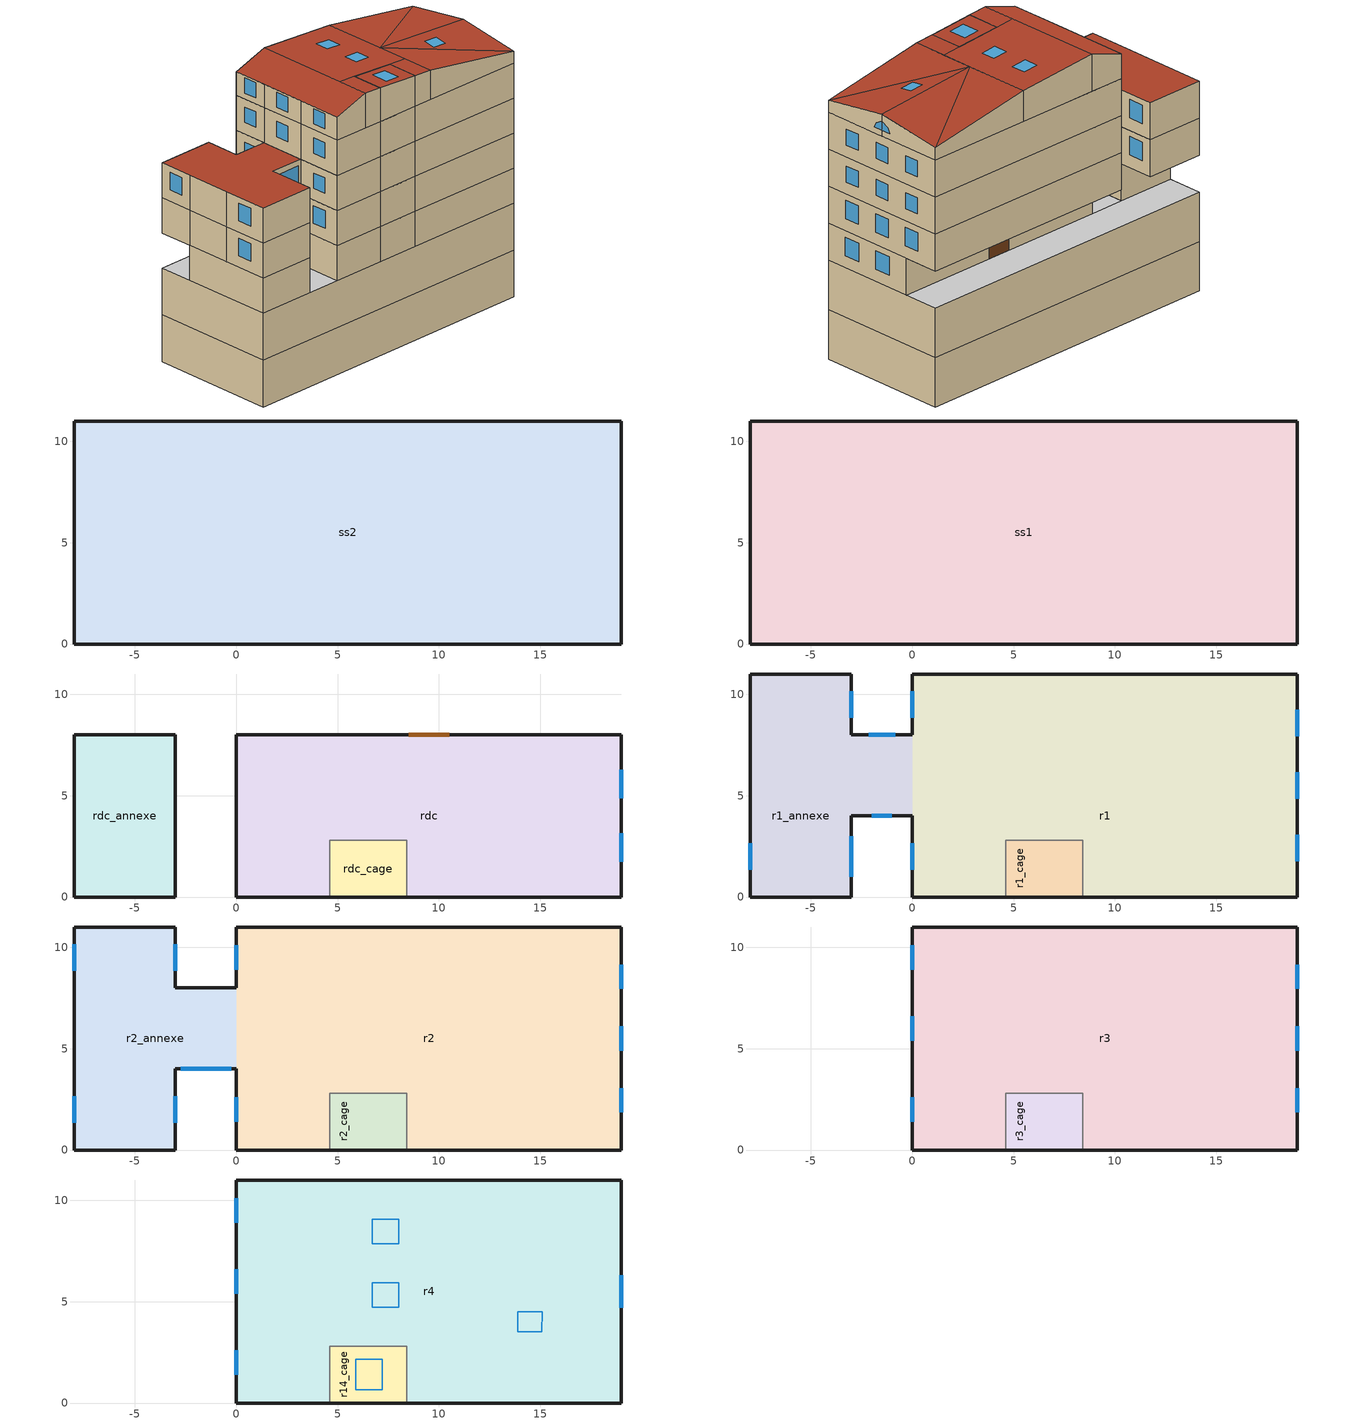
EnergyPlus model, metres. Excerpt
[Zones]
ss2
 floor ground (Generic Ground Slab): 19,11 19,0 -8,0 -8,11 z-8
 wall ground (townhouse_basement): 19,0 19,11 -8,11 -8,0 19,0 z-8:-4
ss1
 floor to ss2 (townhouse_basement): 19,11 19,0 -8,0 -8,11 z-4
 wall ground (townhouse_basement): 19,0 19,11 -8,11 -8,0 19,0 z-4:0
 ceiling ground (townhouse_basement): -3,8 -3,0 0,0 0,8 z0; -8,11 -8,8 19,8 19,11 z0
rdc
 floor to ss1 (townhouse_basement): 19,8 19,0 8.4,0 8.4,2.8 4.6,2.8 4.6,0 0,0 0,8 z0
 wall outside (Generic Exterior Wall): 8.4,0 19,0 19,8 0,8 0,0 4.6,0 z0:3
 wall to rdc_cage (Generic Interior Wall): 4.6,0 4.6,2.8 8.4,2.8 8.4,0 z0:3
 window (Generic Double Pane): 19,4.87 19,6.27 / 19,1.73 19,3.13 z1:2.5
 door (Generic Exterior Door): 10.5,8 8.5,8 z0:3
rdc_cage
 floor to ss1 (Generic Interior Floor): 8.4,2.8 8.4,0 4.6,0 4.6,2.8 z0
 wall outside (Generic Exterior Wall): 8.4,0 4.6,0 z0:3
rdc_annexe
 floor to ss1 (townhouse_basement): -3,8 -3,0 -8,0 -8,8 z0
 wall outside (Generic Exterior Wall): -8,0 -3,0 -3,8 -8,8 -8,0 z0:3
r1
 floor outside (Generic Exposed Floor): 19,11 19,8 0,8 0,11 z3
 floor to rdc (Generic Interior Floor): 19,8 19,0 8.4,0 8.4,2.8 4.6,2.8 4.6,0 0,0 0,8 z3
 wall outside (Generic Exterior Wall): 8.4,0 19,0 19,11 0,11 0,8 / 0,4 0,0 4.6,0 z3:6
 wall to r1_cage (Generic Interior Wall): 4.6,0 4.6,2.8 8.4,2.8 8.4,0 z3:6
 window (Generic Double Pane): 19,7.92 19,9.22 / 19,4.85 19,6.15 / 19,1.77 19,3.08 / 0,10.15 0,8.85 / 0,2.65 0,1.35 z4:5.5
r1_cage
 floor to rdc_cage (Generic Air Boundary): 6.9,2 6.9,0 6.1,0 6.1,2 z3
 floor to rdc_cage (Generic Interior Floor): 8.4,2.8 8.4,0 6.9,0 6.9,2 6.1,2 6.1,0 4.6,0 4.6,2.8 z3
 wall outside (Generic Exterior Wall): 8.4,0 4.6,0 z3:6
r1_annexe
 floor outside (Generic Exposed Floor): 0,8 0,4 -3,4 -3,8 z3; -3,11 -3,8 -8,8 -8,11 z3
 floor to rdc_annexe (Generic Interior Floor): -3,8 -3,0 -8,0 -8,8 z3
 wall outside (Generic Exterior Wall): 0,8 -3,8 -3,11 -8,11 -8,8 -8,4 -8,0 -3,0 -3,4 0,4 z3:6
 window (fenetre_pvc_double): -3,1 -3,3 / -2,4 -1,4 z3:5.5
 window (Generic Double Pane): -0.85,8 -2.15,8 / -3,8.85 -3,10.15 / -8,2.65 -8,1.35 z4:5.5
r2
 floor to r1 (Generic Interior Floor): 19,11 19,0 8.4,0 8.4,2.8 4.6,2.8 4.6,0 0,0 0,11 z6
 wall outside (Generic Exterior Wall): 8.4,0 19,0 19,11 0,11 0,8 / 0,4 0,0 4.6,0 z6:9
 wall to r2_cage (Generic Interior Wall): 4.6,0 4.6,2.8 8.4,2.8 8.4,0 z6:9
 window (Generic Double Pane): 19,7.95 19,9.15 / 19,4.9 19,6.1 / 19,1.85 19,3.05 / 0,10.1 0,8.9 / 0,2.6 0,1.4 z7:8.3
r2_cage
 floor to r1_cage (Generic Air Boundary): 6.9,2 6.9,0 6.1,0 6.1,2 z6
 floor to r1_cage (Generic Interior Floor): 8.4,2.8 8.4,0 6.9,0 6.9,2 6.1,2 6.1,0 4.6,0 4.6,2.8 z6
 wall outside (Generic Exterior Wall): 8.4,0 4.6,0 z6:9
r2_annexe
 floor to r1_annexe (Generic Interior Floor): -3,11 -3,8 0,8 0,4 -3,4 -3,0 -8,0 -8,11 z6
 wall outside (Generic Exterior Wall): 0,8 -3,8 -3,11 -8,11 -8,8 -8,4 -8,0 -3,0 -3,4 0,4 z6:9
 window (Generic Double Pane): -3,1.35 -3,2.65 / -2.75,4 -0.25,4 / -3,8.85 -3,10.15 / -8,10.15 -8,8.85 / -8,2.65 -8,1.35 z7:8.5
 roof outside (Generic Roof): -8,11 -8,0 -3,0 -3,4 0,4 0,8 -3,8 -3,11 z9
r3
 floor to r2 (Generic Interior Floor): 19,11 19,0 8.4,0 8.4,2.8 4.6,2.8 4.6,0 0,0 0,11 z9
 wall outside (Generic Exterior Wall): 8.4,0 19,0 19,11 0,11 0,8 0,4 0,0 4.6,0 z9:12
 wall to r3_cage (Generic Interior Wall): 4.6,0 4.6,2.8 8.4,2.8 8.4,0 z9:12
 window (Generic Double Pane): 19,7.95 19,9.15 / 19,4.9 19,6.1 / 19,1.85 19,3.05 / 0,10.1 0,8.9 / 0,6.6 0,5.4 / 0,2.6 0,1.4 z10:11.3
r3_cage
 floor to r2_cage (Generic Air Boundary): 6.9,2 6.9,0 6.1,0 6.1,2 z9
 floor to r2_cage (Generic Interior Floor): 8.4,2.8 8.4,0 6.9,0 6.9,2 6.1,2 6.1,0 4.6,0 4.6,2.8 z9
 wall outside (Generic Exterior Wall): 8.4,0 4.6,0 z9:12
r14_cage
 floor to r3_cage (Generic Air Boundary): 6.9,2 6.9,0 6.1,0 6.1,2 z12
 floor to r3_cage (Generic Interior Floor): 8.4,2.8 8.4,0 6.9,0 6.9,2 6.1,2 6.1,0 4.6,0 4.6,2.8 z12
 wall outside (Generic Exterior Wall): 8.4,0,14.61 8.4,0,12 4.6,0,12 4.6,0,14.89
 wall to r4 (Generic Interior Wall): 4.6,0 4.6,2.8 z12:14.89; 8.4,2.8 8.4,0 z12:14.61; 4.6,2.8,14.89 4.6,2.8,12 8.4,2.8,12 8.4,2.8,14.61
 roof outside (Generic Roof): 4.6,0,14.89 8.4,0,14.61 8.4,2.8,14.61 4.6,2.8,14.89
 skylight (Generic Double Pane): 5.91,0.65,14.79 7.2,0.65,14.7 7.2,2.15,14.7 5.91,2.15,14.79
r4
 floor to r3 (Generic Interior Floor): 19,11 19,0 8.4,0 8.4,2.8 4.6,2.8 4.6,0 0,0 0,11 z12
 wall outside (recent_light_renovation): 0,11 0,8 0,4 0,0 z12:14; 0,0,14 0,0,12 3,0,12 3,0,15; 3,0,15 3,0,12 4.6,0,12 4.6,0,14.89; 19,11,13 19,11,12 10,11,12 10,11,14.5; 10,11,14.5 10,11,12 3,11,12 3,11,15; 3,11,15 3,11,12 0,11,12 0,11,14
 wall outside (Generic Exterior Wall): 8.4,0,14.61 8.4,0,12 10,0,12 10,0,14.5; 10,0,14.5 10,0,12 19,0,12 19,0,13; 19,0,13 19,0,12 19,5.5,12 19,5.5,13.8; 19,5.5,13.8 19,5.5,12 19,11,12 19,11,13
 window (mur_simple_vitrage): 19,4.9,12.9 19,4.7,12.5 19,5.5,12.5 19,5.5,13.2; 19,5.5,13.2 19,5.5,12.5 19,6.3,12.5 19,6.1,12.9
 window (Generic Double Pane): 0,10.1 0,8.9 / 0,6.6 0,5.4 / 0,2.6 0,1.4 z12.5:13.8
 roof outside (Generic Roof): 3,11,15 0,11,14 0,0,14 3,0,15; 3,2.8,15 10,2.8,14.5 10,11,14.5 3,11,15; 3,0,15 4.6,0,14.89 4.6,2.8,14.89 3,2.8,15; 8.4,0,14.61 10,0,14.5 10,2.8,14.5 8.4,2.8,14.61; 10,0,14.5 19,0,13 10,5.5,14.5; 10,5.5,14.5 19,11,13 10,11,14.5; 10,5.5,14.5 19,0,13 19,5.5,13.8; 19,5.5,13.8 19,11,13 10,5.5,14.5
 skylight (Generic Double Pane): 6.71,7.87,14.73 8.01,7.87,14.64 8.01,9.07,14.64 6.71,9.07,14.73; 6.71,4.73,14.73 8.01,4.73,14.64 8.01,5.93,14.64 6.71,5.93,14.73; 13.89,4.51,14.05 13.88,3.52,13.91 15.08,3.52,13.82 15.09,4.51,13.96
[Material] Thermal Absorptance=0.9
Name | Roughness | Thickness | Conductivity | Density | Specific Heat | Solar Absorptance | Visible Absorptance
Generic Wall Air Gap | Smooth | 0.1 | 0.667 | 1.28 | 1000 | 0.7 | 0.7
Generic 50mm Insulation | MediumRough | 0.05 | 0.03 | 43 | 1210 | 0.7 | 0.7
Generic Painted Metal | Smooth | 0.0015 | 45 | 7690 | 410 | 0.5 | 0.5
Generic Roof Membrane | MediumRough | 0.01 | 0.16 | 1120 | 1460 | 0.65 | 0.65
Generic Ceiling Air Gap | Smooth | 0.1 | 0.556 | 1.28 | 1000 | 0.7 | 0.7
cut_stone | Rough | 0.6 | 1.5 | 2100 | 900 | 0.6 | 0.6
Generic HW Concrete | MediumRough | 0.2 | 1.95 | 2240 | 900 | 0.8 | 0.8
Generic LW Concrete | MediumRough | 0.1 | 0.53 | 1280 | 840 | 0.8 | 0.8
osb | MediumRough | 0.02 | 0.13 | 600 | 1600 | 0.7 | 0.7
gypsum_board | MediumRough | 0.0127 | 0.16 | 800 | 1090 | 0.5 | 0.5
Generic Acoustic Tile | MediumSmooth | 0.02 | 0.06 | 368 | 590 | 0.2 | 0.2
Generic Gypsum Board | MediumSmooth | 0.0127 | 0.16 | 800 | 1090 | 0.5 | 0.5
Generic Brick | MediumRough | 0.1 | 0.9 | 1920 | 790 | 0.65 | 0.65
Generic 25mm Insulation | MediumRough | 0.025 | 0.03 | 43 | 1210 | 0.7 | 0.7
glasswool_new | MediumRough | 0.14 | 0.032 | 12 | 840 | 0.7 | 0.7
[WindowMaterial:Glazing] Optical Data Type=SpectralAverage; Infrared Transmittance at Normal Incidence=0; Front Side Infrared Hemispherical Emissivity=0.84; Conductivity=1; Dirt Correction Factor for Solar and Visible Transmittance=1; Solar Diffusing=No
Name | Thickness | Solar Transmittance at Normal Incidence | Front Side Solar Reflectance at Normal Incidence | Back Side Solar Reflectance at Normal Incidence | Visible Transmittance at Normal Incidence | Front Side Visible Reflectance at Normal Incidence | Back Side Visible Reflectance at Normal Incidence | Back Side Infrared Hemispherical Emissivity
Generic Low-e Glass | 0.006 | 0.45 | 0.36 | 0.36 | 0.71 | 0.21 | 0.21 | 0.047
clear_glass | 0.004 | 0.75 | 0.075 | 0.075 | 0.8 | 0.075 | 0.075 | 0.84
thick_glass_for_wall | 0.02 | 0.75 | 0.075 | 0.075 | 0.8 | 0.075 | 0.075 | 0.84
Generic Clear Glass | 0.006 | 0.77 | 0.07 | 0.07 | 0.88 | 0.08 | 0.08 | 0.84
[WindowMaterial:Gas] Gas Type=Air
Name | Thickness
air_gap | 0.016
Generic Window Air Gap | 0.0127
[Construction]
fenetre_pvc_double: clear_glass, air_gap, clear_glass
mur_simple_vitrage: thick_glass_for_wall
Generic Interior Wall: Generic Gypsum Board, Generic Wall Air Gap, Generic Gypsum Board
Generic Ground Slab: Generic 50mm Insulation, Generic HW Concrete
Generic Exterior Wall: Generic Brick, Generic LW Concrete, Generic 50mm Insulation, Generic Wall Air Gap, Generic Gypsum Board
Generic Exterior Door: Generic Painted Metal, Generic 25mm Insulation, Generic Painted Metal
recent_light_renovation: osb, glasswool_new, gypsum_board
Generic Double Pane: Generic Low-e Glass, Generic Window Air Gap, Generic Clear Glass
Generic Interior Floor: Generic Acoustic Tile, Generic Ceiling Air Gap, Generic LW Concrete
Generic Roof: Generic Roof Membrane, Generic 50mm Insulation, Generic LW Concrete, Generic Ceiling Air Gap, Generic Acoustic Tile
Generic Exposed Floor: Generic Painted Metal, Generic Ceiling Air Gap, Generic 50mm Insulation, Generic LW Concrete
townhouse_basement: cut_stone
[Construction:AirBoundary]
Generic Air Boundary: None
[Zone] Multiplier=1; Part of Total Floor Area=Yes
Name | Ceiling Height | Volume | Floor Area
ss2; ss1 | 4 | 1188 | 297
rdc | 3 | 424.08 | 141.36
rdc_cage; r1_cage; r2_cage; r3_cage | 3 | 31.92 | 10.64
rdc_annexe | 3 | 120 | 40
r1; r2; r3 | 3 | 595.08 | 198.36
r1_annexe; r2_annexe | 3 | 201 | 67
r14_cage | 2.88571 | -6.46 | 10.64
r4 | 3 | 487.16 | 198.36
